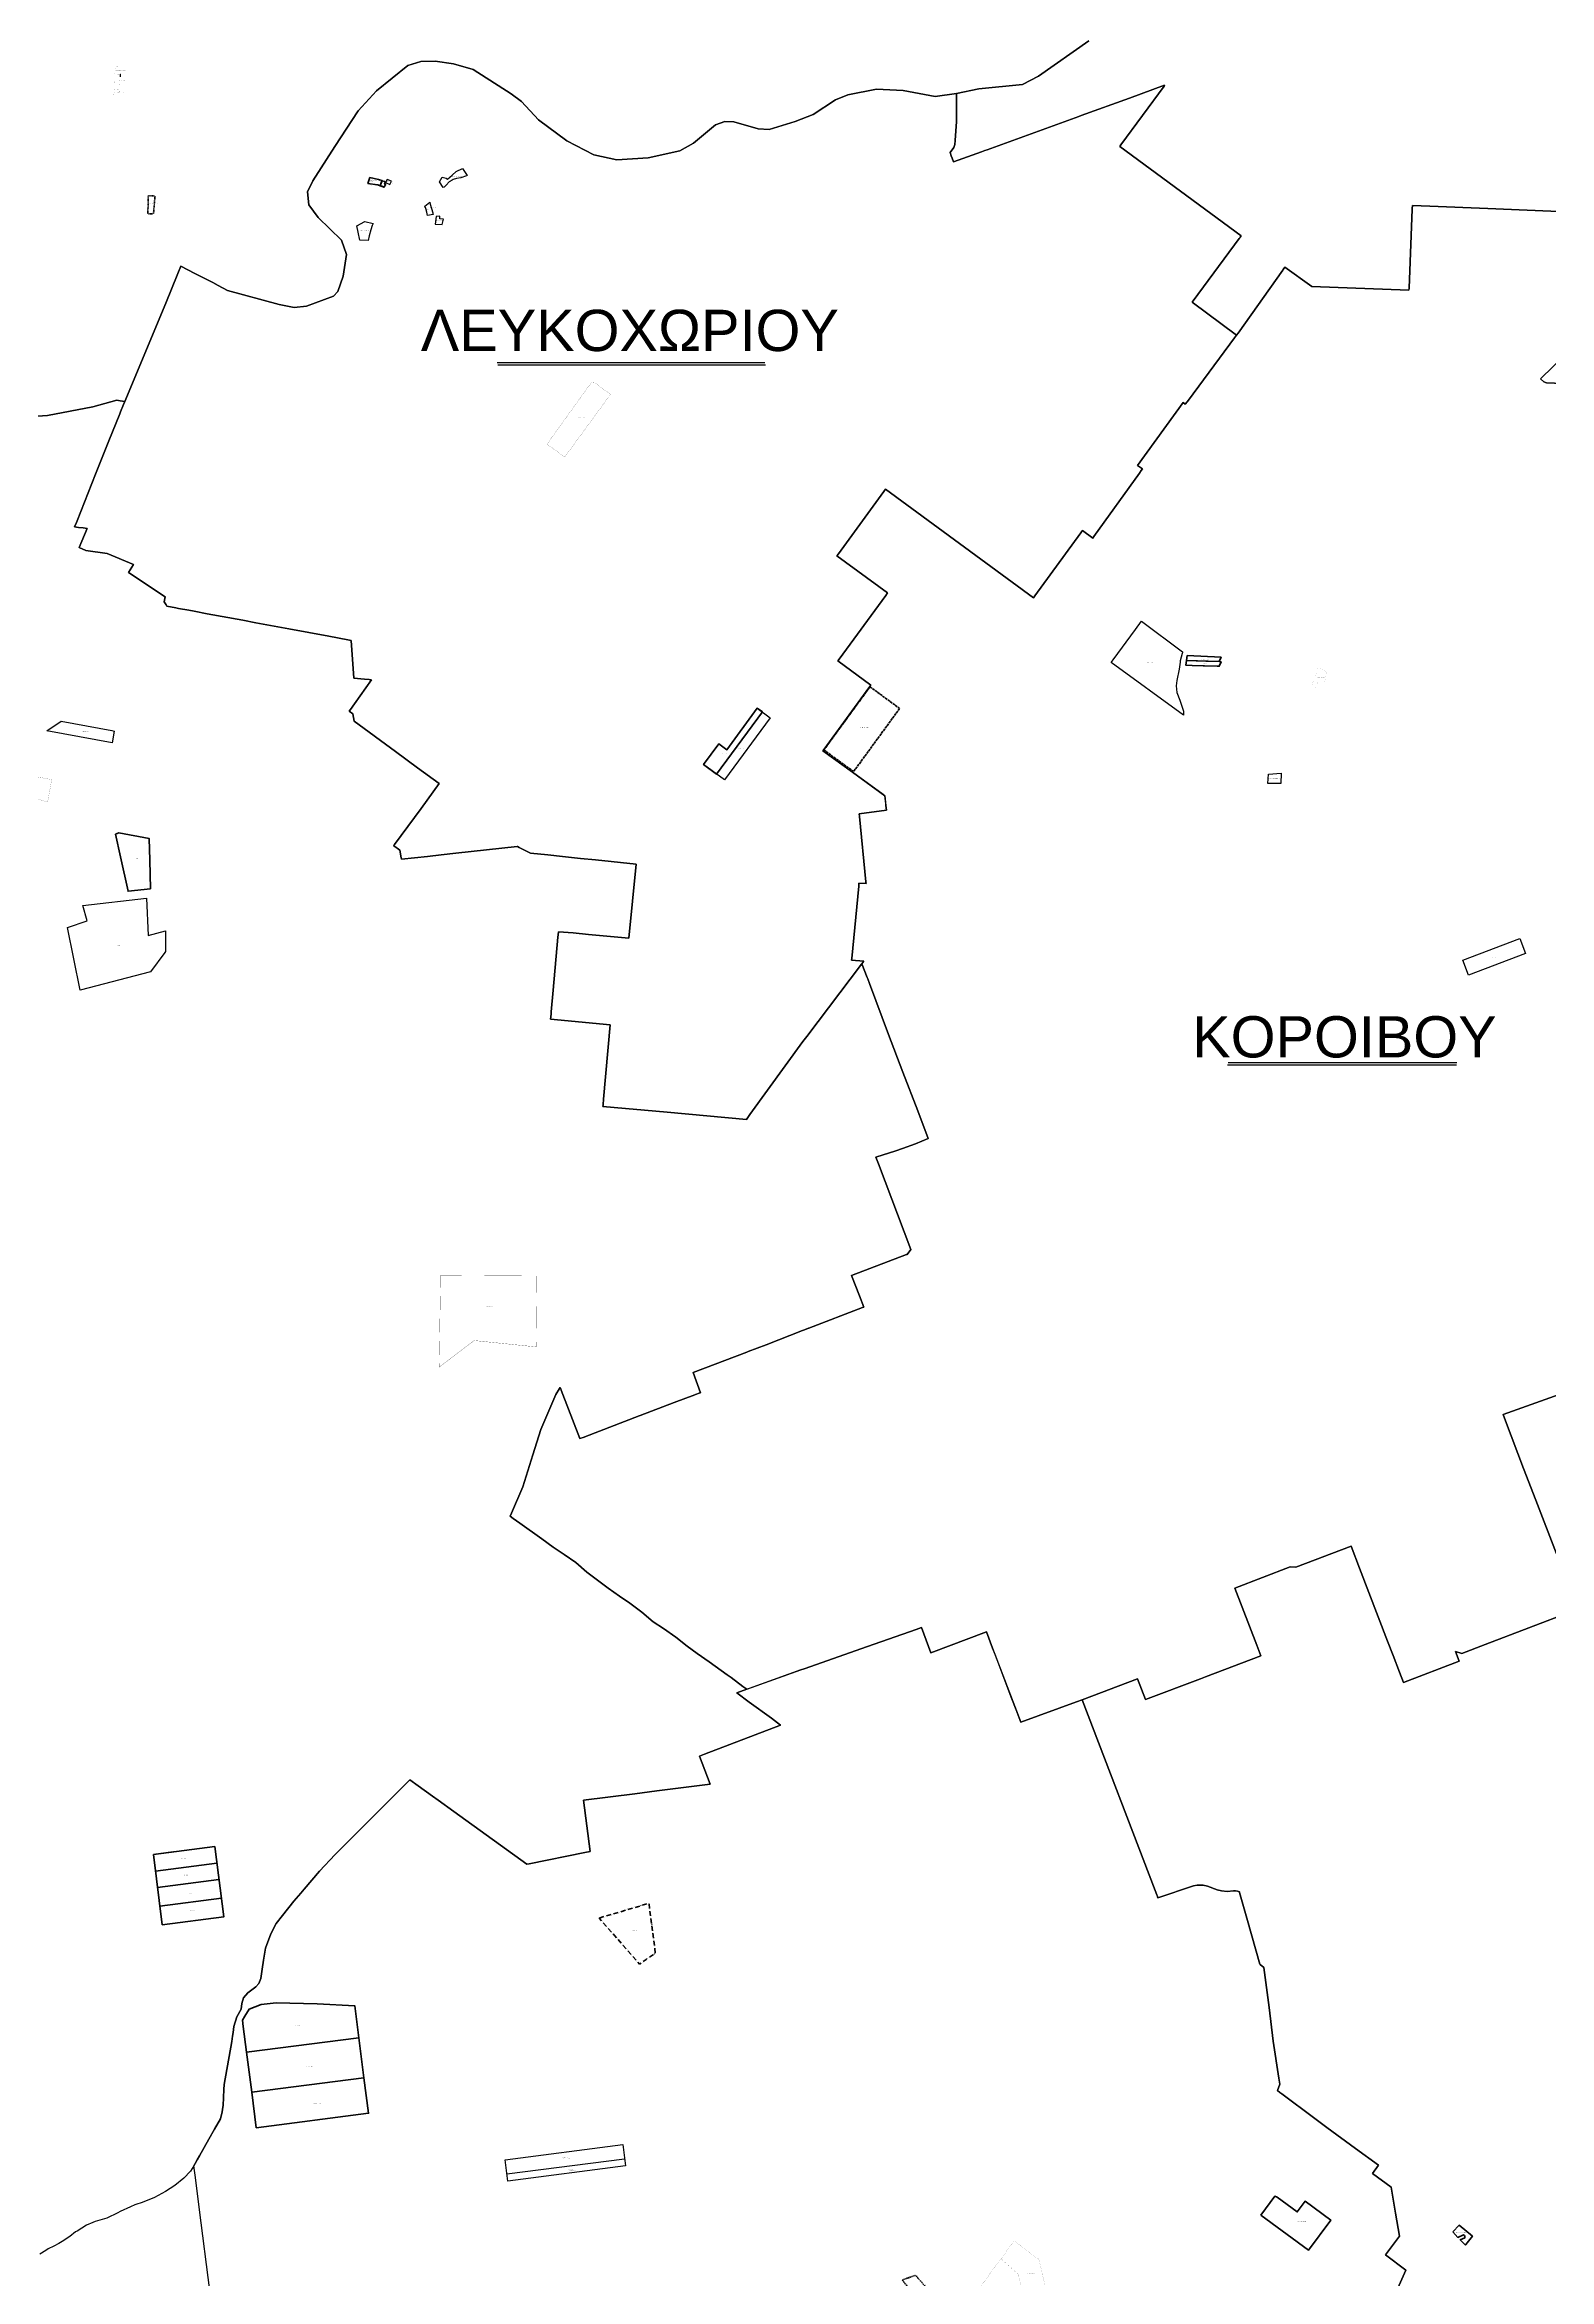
# Model space of a CAD drawing. Header units: metres. Extents: x 245125 to 394351, y 270578 to 4233311.
# Drawn here: x 259008 to 262653, y 4189865 to 4195279 of the extents above; entities that cross this region are included whole.
import ezdxf
from ezdxf.enums import TextEntityAlignment as Align
from ezdxf.lldxf.tags import DXFTag

# ---------------------------------------------------------------- set-up
doc = ezdxf.new("R2010")
doc.units = ezdxf.units.M
for name, pattern in [('AXON', [7.5, 6, -0.75, 0, -0.75]), ('DASHDOT', [25.4, 12.7, -6.35, 0, -6.35]), ('DASHDOT_LINE', [18, 12, -3, 0, -3]), ('t-orio', [0.79, 0.5, -0.12, 0.05, -0.12])]:
    doc.linetypes.add(name, pattern=pattern)
for name, color, linetype in [('4495-(228-329)', 103, 'Continuous'), ('4495-(532-632)', 88, 'Continuous'), ('ASTOTA', 7, 'Continuous'), ('topo2008', 42, 'Continuous'), ('topo2009', 98, 'Continuous'), ('topo2010', 207, 'Continuous'), ('topo2011', 23, 'Continuous'), ('topo2012', 144, 'Continuous'), ('topo2013', 66, 'Continuous'), ('topo2014', 230, 'Continuous'), ('topo2015', 137, 'Continuous'), ('topo2016', 36, 'Continuous'), ('topo2017', 2, 'Continuous'), ('topo2018', 5, 'Continuous'), ('topo2019', 6, 'Continuous'), ('topo2022', 30, 'Continuous'), ('topo2023', 41, 'Continuous'), ('topo2024', 160, 'Continuous'), ('ΗΛΕΙΑ_Ονομασία ΟΤΑ_ΟΚΧΕ', 6, 'Continuous')]:
    doc.layers.add(name, color=color, linetype=linetype)
doc.styles.add('ARIAL', font='arial.ttf')
doc.styles.get("Standard").update_dxf_attribs({"font": 'arial.ttf'})
tags = doc.linetypes.add('DASHDOT2', pattern=[0.5, 0.25, -0.125, 0, -0.125]).pattern_tags.tags
tags[10:11] = [DXFTag(74, 4), DXFTag(75, 0), DXFTag(340, '0'), DXFTag(46, 1.0), DXFTag(50, 0.0), DXFTag(44, 0.0), DXFTag(45, 0.0)]
tags[8:9] = [DXFTag(74, 4), DXFTag(75, 0), DXFTag(340, '0'), DXFTag(46, 1.0), DXFTag(50, 0.0), DXFTag(44, 0.0), DXFTag(45, 0.0)]
tags[6:7] = [DXFTag(74, 4), DXFTag(75, 0), DXFTag(340, '0'), DXFTag(46, 1.0), DXFTag(50, 0.0), DXFTag(44, 0.0), DXFTag(45, 0.0)]
tags[4:5] = [DXFTag(74, 4), DXFTag(75, 0), DXFTag(340, '0'), DXFTag(46, 1.0), DXFTag(50, 0.0), DXFTag(44, 0.0), DXFTag(45, 0.0)]
tags = doc.linetypes.add('DASHDOTX2', pattern=[2, 1, -0.5, 0, -0.5]).pattern_tags.tags
tags[10:11] = [DXFTag(74, 4), DXFTag(75, 0), DXFTag(340, '0'), DXFTag(46, 1.0), DXFTag(50, 0.0), DXFTag(44, 0.0), DXFTag(45, 0.0)]
tags[8:9] = [DXFTag(74, 4), DXFTag(75, 0), DXFTag(340, '0'), DXFTag(46, 1.0), DXFTag(50, 0.0), DXFTag(44, 0.0), DXFTag(45, 0.0)]
tags[6:7] = [DXFTag(74, 4), DXFTag(75, 0), DXFTag(340, '0'), DXFTag(46, 1.0), DXFTag(50, 0.0), DXFTag(44, 0.0), DXFTag(45, 0.0)]
tags[4:5] = [DXFTag(74, 4), DXFTag(75, 0), DXFTag(340, '0'), DXFTag(46, 1.0), DXFTag(50, 0.0), DXFTag(44, 0.0), DXFTag(45, 0.0)]
tags = doc.linetypes.add('HIDDEN', pattern=[0.375, 0.25, -0.125]).pattern_tags.tags
tags[6:7] = [DXFTag(74, 4), DXFTag(75, 0), DXFTag(340, '0'), DXFTag(46, 1.0), DXFTag(50, 0.0), DXFTag(44, 0.0), DXFTag(45, 0.0)]
tags[4:5] = [DXFTag(74, 4), DXFTag(75, 0), DXFTag(340, '0'), DXFTag(46, 1.0), DXFTag(50, 0.0), DXFTag(44, 0.0), DXFTag(45, 0.0)]

msp = doc.modelspace()

# ---------------------------------------------------------------- linework, layer by layer
at = {"color": 2, "linetype": 'AXON', "lineweight": 70}
msp.add_lwpolyline([(261079.3, 4193670.9), (260967.7, 4193517.9), (260895.8, 4193570.5), (261007.5, 4193723.5)], close=True, dxfattribs=at)
at = {"layer": '4495-(228-329)', "color": 103}
for p, q in [((260104.7, 4194509.3), (260753.1, 4194509.3)), ((260106.1, 4194503.3), (260754.6, 4194503.3)), ((261873.5, 4192807.6), (262428.2, 4192807.6)), ((261874.8, 4192813.4), (262429.5, 4192813.4))]:
    msp.add_line(p, q, dxfattribs=at)
at = {"layer": '4495-(228-329)', "color": 103, "lineweight": 30, "ltscale": 2, "const_width": 0.1}
for points in [[(259795, 4194954.7), (259812, 4194950.8), (259815.7, 4194950), (259818.6, 4194949.4), (259824.3, 4194947.8), (259824, 4194946.9), (259820.1, 4194935.1), (259814.2, 4194936.9), (259808.5, 4194937.6), (259807.4, 4194937.8), (259795.8, 4194939.3), (259789.5, 4194940.7)], [(259832.6, 4194942.6), (259837.2, 4194950.2), (259847.5, 4194945.9), (259843, 4194938.3)]]:
    msp.add_lwpolyline(points, close=True, dxfattribs=at)
msp.add_lwpolyline([(259824, 4194946.9), (259830.8, 4194944.9), (259832.2, 4194942.7), (259830.5, 4194939), (259832.4, 4194938.2), (259830.1, 4194933.2), (259830.4, 4194933), (259829.8, 4194931.7), (259820.1, 4194935.1), (259824, 4194946.9)], dxfattribs=at)
at = {"layer": '4495-(532-632)', "linetype": 't-orio', "lineweight": 30, "const_width": 0.1}
msp.add_lwpolyline([(259929.7, 4194888.8), (259931.1, 4194884.8), (259934.1, 4194875.9), (259934.2, 4194874.5), (259934.5, 4194874.6), (259935.6, 4194868), (259943.5, 4194867.9), (259946.6, 4194868.1), (259949.5, 4194868.6), (259949.1, 4194871.2), (259947.7, 4194875.7), (259943.6, 4194890.4), (259941.4, 4194898.3), (259929.7, 4194888.8)], dxfattribs=at)
at = {"layer": 'ASTOTA', "color": 253, "linetype": 'HIDDEN', "ltscale": 300}
for points in [[(261537.7, 4195288.1), (261415.5, 4195203), (261377.2, 4195182.4), (261271.2, 4195172), (261217.3, 4195161.1), (261165.6, 4195153.3), (261088.2, 4195168), (261023, 4195171), (260954.2, 4195157.4), (260924.1, 4195145.7), (260870.1, 4195109.8), (260826.3, 4195093.3), (260763.6, 4195073.3), (260736.6, 4195075.1), (260677.9, 4195091.7), (260655.7, 4195093.1), (260632.9, 4195084.5), (260579.7, 4195040.2), (260546.5, 4195022.2), (260470.3, 4195004.7), (260394.5, 4194999.8), (260338.3, 4195012.5), (260273, 4195046.1), (260204.5, 4195097.3), (260163.3, 4195141.1), (260138.6, 4195160), (260046.2, 4195219), (259998.7, 4195232.6), (259953.8, 4195239.4), (259919.6, 4195238.6), (259888, 4195228.2), (259811.7, 4195167.4), (259767.3, 4195118.4), (259710.9, 4195032.6), (259658, 4194949), (259644.6, 4194922.6), (259647.9, 4194890.8), (259670.6, 4194860.7), (259727.4, 4194805.2), (259739.7, 4194770.8), (259731.6, 4194718), (259718.8, 4194680.9), (259708.2, 4194670), (259642.2, 4194645.6), (259612.7, 4194642.7), (259576.2, 4194649.3), (259451.4, 4194683.7), (259428.4, 4194695.7), (259415.3, 4194702.5), (259398, 4194711.4), (259372.1, 4194724.6), (259338.2, 4194742.1), (259330.9, 4194724.4), (259301.9, 4194653.2), (259202.1, 4194414.4), (259191, 4194416.3), (259182.7, 4194417.8), (259125, 4194401.5), (259014.9, 4194380.6), (258920.1, 4194374)], [(262709.3, 4191484.3), (262498.1, 4191403.4), (262441.5, 4191381.7), (262425.7, 4191386.5), (262434.7, 4191363.1), (262299.6, 4191311.4), (262290.1, 4191336.2), (262274.8, 4191376.3), (262261.2, 4191411.7), (262193.6, 4191588.2), (262173.1, 4191641.8), (262039.5, 4191590.7), (262025.5, 4191591.1), (261891.6, 4191539.8), (261944.5, 4191401.6), (261954.3, 4191375.9), (261820.2, 4191325.1), (261808.1, 4191320.5), (261674.9, 4191270.1), (261655.9, 4191320.4), (261521.2, 4191269.5), (261507.8, 4191264.6), (261372.9, 4191215.5), (261361.8, 4191244.7), (261351.5, 4191271.8), (261310.6, 4191379), (261304.6, 4191394.8), (261289.6, 4191434.4), (261155.2, 4191383.5), (261132, 4191444.4), (261119.7, 4191440), (261001.3, 4191398.4), (260848.4, 4191344.7), (260839.8, 4191341.6), (260714.9, 4191297.1), (260708.8, 4191294.9), (260699.5, 4191301.9), (260671.1, 4191323.2), (260661.9, 4191329.9), (260618.1, 4191361.7), (260589.1, 4191381.4), (260564.4, 4191399.4), (260537.4, 4191421.1), (260507.3, 4191441.8), (260482.2, 4191458.6), (260454.9, 4191481.7), (260425.7, 4191503.7), (260400.7, 4191520.3), (260373.3, 4191539.7), (260321.3, 4191578.7), (260294.6, 4191602.2), (260266.5, 4191621.7), (260240.1, 4191639), (260212.5, 4191659.2), (260159.3, 4191697.3), (260143, 4191708.8), (260135.5, 4191714), (260138.8, 4191721.6), (260166.4, 4191785.7), (260190.7, 4191863.2), (260210.4, 4191923.8), (260246.6, 4192008.7), (260255.7, 4192023.3), (260257.3, 4192025.9), (260258.6, 4192022.4), (260259.7, 4192019.7), (260304.3, 4191902), (260314.8, 4191906), (260316.5, 4191906.7), (260448.1, 4191957.2), (260451.1, 4191958.3), (260533.2, 4191989.8), (260583.1, 4192008.1), (260584.8, 4192008.7), (260593.5, 4192012), (260597.1, 4192013.3), (260579.2, 4192062.3), (260709.1, 4192111.5), (260710.8, 4192112.2), (260712.4, 4192112.8), (260755.7, 4192129.2), (260844.4, 4192163.9), (260846.8, 4192164.8), (260857, 4192168.8), (260858.2, 4192169.3), (260859.1, 4192169.6), (260989.4, 4192219.4), (260992.5, 4192220.6), (260981.9, 4192248.4), (260963, 4192297.5), (261096.3, 4192348), (261097.5, 4192348.5), (261106.4, 4192360.4), (261028.3, 4192567.5), (261022, 4192584.1), (261070.5, 4192599.5), (261086.6, 4192605.2), (261117.7, 4192616.2), (261148.7, 4192629.1), (261123.3, 4192695.9), (261087.4, 4192790), (261052.7, 4192881.4), (261006.4, 4193004.4), (261006.2, 4193005), (261002.2, 4193015.7), (261000.9, 4193019.1), (260987.8, 4193052.2), (260992.7, 4193058.9), (260962.9, 4193061.4), (260963.3, 4193065), (260980.2, 4193240.2), (260980.9, 4193247.9), (260998.3, 4193246.8), (260997.8, 4193251.2), (260982, 4193408.9), (260981.3, 4193415.7), (261047.5, 4193424.3), (261046.2, 4193435.9), (261045.7, 4193440.5), (261043.7, 4193459.4), (261036.4, 4193464.7), (260965, 4193516.3), (260893.2, 4193568.2), (260896.5, 4193572.6), (261004.9, 4193720.8), (261009.7, 4193727.3), (260930, 4193786.3), (260932.7, 4193790), (261045.6, 4193944.9), (261049.9, 4193950.7), (260927.6, 4194040.7), (260931.2, 4194045.7), (261041, 4194196.3), (261045.4, 4194202.3), (261403.5, 4193939.2), (261406.9, 4193943.7), (261518, 4194096.4), (261522.1, 4194102.1), (261547.1, 4194083.7), (261549.6, 4194087.3), (261660, 4194240.9), (261664.4, 4194247.1), (261667.4, 4194251.2), (261655.2, 4194259.8), (261765.8, 4194412), (261771.3, 4194408.1), (261775.7, 4194414), (261778.7, 4194418), (261890.9, 4194569), (261895.6, 4194575.5), (261899.1, 4194580.5), (262007.5, 4194733.1), (262008.5, 4194734.6), (262012.4, 4194740), (262077.8, 4194692.9), (262313.2, 4194684.6), (262313.4, 4194689.3), (262321.1, 4194880.4), (262321.2, 4194882.4), (262321.5, 4194889.4), (262363.6, 4194888.1), (262504.6, 4194882.3), (262828.3, 4194868.5)], [(262787.5, 4194621.2), (262631.7, 4194469.6), (262639.7, 4194462.5), (262646.3, 4194459.7), (262784.7, 4194454.1)], [(258920.1, 4194374), (259014.9, 4194380.6), (259125, 4194401.5), (259182.7, 4194417.8), (259191, 4194416.3), (259202.1, 4194414.4), (259199.3, 4194407.6), (259192.2, 4194389.9), (259190.1, 4194384.7), (259163.5, 4194319), (259131.2, 4194238.9), (259087, 4194125.2), (259085.3, 4194121.3), (259080.6, 4194110.8), (259090.1, 4194109.6), (259101.3, 4194108.2), (259111.5, 4194106.9), (259091.5, 4194060.8), (259108.1, 4194053.6), (259159.7, 4194046.7), (259223.5, 4194020.1), (259211.1, 4194000.6), (259300.1, 4193941.2), (259297.6, 4193929.2), (259302.4, 4193921.8), (259304.5, 4193918.6), (259326.2, 4193914.6), (259332.4, 4193913.4), (259357.5, 4193908.8), (259370.5, 4193906.4), (259402, 4193900.5), (259488.6, 4193884.5), (259519.7, 4193878.7), (259599.5, 4193863.9), (259696.9, 4193845.9), (259742.7, 4193837.4), (259750.7, 4193835.9), (259757.5, 4193744.1), (259782.7, 4193742), (259794.4, 4193741), (259799.8, 4193740.6), (259758.9, 4193682.3), (259748.8, 4193668.5), (259746, 4193664.7), (259754.4, 4193657.9), (259757.9, 4193640.3), (259858.5, 4193566.5), (259911.8, 4193527.3), (259964.2, 4193488.8), (259920.4, 4193428.8), (259855.6, 4193341.2), (259853.6, 4193338.6), (259868.4, 4193327.4), (259871.9, 4193309.3), (259872.6, 4193305.6), (259935.8, 4193312.6), (259968.4, 4193316.4), (260004.6, 4193320.6), (260152.5, 4193336.7), (260153.5, 4193336.8), (260157.9, 4193334.5), (260180.2, 4193323.1), (260185.5, 4193320.3), (260227.1, 4193316), (260262.5, 4193312.3), (260306, 4193307.8), (260342.4, 4193304), (260441, 4193293.8), (260423.6, 4193114.6), (260325.5, 4193123.6), (260288.4, 4193127), (260252.8, 4193130.2), (260252.1, 4193122.7), (260251.6, 4193117.2), (260240, 4192988.5), (260235.2, 4192936), (260234.8, 4192931.4), (260234, 4192923.5), (260233.5, 4192918.1), (260378.3, 4192904.8), (260362.3, 4192724.4), (260361.1, 4192711.2), (260361, 4192710.6), (260360.7, 4192706.9), (260516.5, 4192692.8), (260708.1, 4192675.5), (260716.6, 4192687.3), (260845, 4192863.9), (260854.4, 4192876.3), (260987, 4193051.1), (260987.8, 4193052.2), (261000.9, 4193019.1), (261002.2, 4193015.7), (261006.2, 4193005), (261006.4, 4193004.4), (261052.7, 4192881.4), (261087.4, 4192790), (261123.3, 4192695.9), (261148.7, 4192629.1), (261117.7, 4192616.2), (261086.6, 4192605.2), (261070.5, 4192599.5), (261022, 4192584.1), (261028.3, 4192567.5), (261106.4, 4192360.4), (261097.5, 4192348.5), (261096.3, 4192348), (260963, 4192297.5), (260981.9, 4192248.4), (260992.5, 4192220.6), (260989.4, 4192219.4), (260859.1, 4192169.6), (260858.2, 4192169.3), (260857, 4192168.8), (260846.8, 4192164.8), (260844.4, 4192163.9), (260755.7, 4192129.2), (260712.4, 4192112.8), (260710.8, 4192112.2), (260709.1, 4192111.5), (260579.2, 4192062.3), (260597.1, 4192013.3), (260593.5, 4192012), (260584.8, 4192008.7), (260583.1, 4192008.1), (260533.2, 4191989.8), (260451.1, 4191958.3), (260448.1, 4191957.2), (260316.5, 4191906.7), (260314.8, 4191906), (260304.3, 4191902), (260259.7, 4192019.7), (260258.6, 4192022.4), (260257.3, 4192025.9), (260255.7, 4192023.3), (260246.6, 4192008.7), (260210.4, 4191923.8), (260190.7, 4191863.2), (260166.4, 4191785.7), (260138.8, 4191721.6), (260135.5, 4191714), (260143, 4191708.8), (260159.3, 4191697.3), (260212.5, 4191659.2), (260240.1, 4191639), (260266.5, 4191621.7), (260294.6, 4191602.2), (260321.3, 4191578.7), (260373.3, 4191539.7), (260400.7, 4191520.3), (260425.7, 4191503.7), (260454.9, 4191481.7), (260482.2, 4191458.6), (260507.3, 4191441.8), (260537.4, 4191421.1), (260564.4, 4191399.4), (260589.1, 4191381.4), (260618.1, 4191361.7), (260661.9, 4191329.9), (260671.1, 4191323.2), (260699.5, 4191301.9), (260708.8, 4191294.9), (260685, 4191286.4), (260715.2, 4191263.5), (260768.9, 4191224.5), (260790.9, 4191208.3), (260606.3, 4191137.8), (260594.2, 4191133.2), (260620.6, 4191064.6), (260490.8, 4191048.5), (260437.5, 4191041.9), (260313.4, 4191026.6), (260329.3, 4190901.6), (260316.4, 4190899.8), (260181.7, 4190871.9), (260176.3, 4190870.8), (260014, 4190988.1), (259999.2, 4190998.8), (259961.1, 4191026.4), (259947.7, 4191036), (259912.9, 4191061.2), (259893.1, 4191075.5), (259882.9, 4191065.5), (259811.2, 4190994.2), (259723.8, 4190907.1), (259712.1, 4190894.7), (259673.8, 4190854.2), (259636.6, 4190810.7), (259628.5, 4190801.1), (259612.1, 4190781.5), (259584.4, 4190746.7), (259569.3, 4190727.5), (259556.4, 4190702.3), (259543.5, 4190667.8), (259538, 4190638.3), (259535.3, 4190616.6), (259531.5, 4190594.4), (259527.3, 4190581.9), (259519.8, 4190574.3), (259500.2, 4190559.5), (259490, 4190547.6), (259486.2, 4190533.7), (259484.5, 4190520.1), (259473.7, 4190501.2), (259466.7, 4190477.6), (259464.7, 4190463.7), (259463.4, 4190454.9), (259461.5, 4190441.8), (259442.8, 4190337.1), (259441.9, 4190325.2), (259440.4, 4190286.8), (259439.8, 4190282.1), (259438.3, 4190271.3), (259434.2, 4190254.4), (259419.6, 4190229), (259406, 4190204.8), (259383.2, 4190164.6), (259378, 4190155.2), (259372.9, 4190146), (259369.7, 4190140.3), (259361.3, 4190127.7), (259345.3, 4190110.6), (259323.7, 4190092.5), (259301.2, 4190077.8), (259274.1, 4190063.6), (259244.8, 4190051.9), (259229, 4190046.5), (259226.6, 4190045.6), (259216.5, 4190041), (259191, 4190029.5), (259185.7, 4190026.9), (259158.8, 4190013.7), (259130.4, 4190005.5), (259125.3, 4190003.3), (259109.9, 4189996.6), (259086.6, 4189982.5), (259082.7, 4189980.1), (259069, 4189969.5), (259051, 4189956.8), (259042.5, 4189952.2), (259030.8, 4189946), (259017, 4189939.2), (259010.8, 4189935.3), (258996.6, 4189926.3)], [(262670.2, 4191622.6), (262620.2, 4191753.4), (262590.8, 4191829.9), (262546.9, 4191944.9), (262541, 4191960.3), (262814.9, 4192058.1)], [(262814.9, 4192058.1), (262541, 4191960.3), (262546.9, 4191944.9), (262590.8, 4191829.9), (262620.2, 4191753.4), (262670.2, 4191622.6)], [(262265.7, 4189798.6), (262305.4, 4189888), (262256, 4189925), (262289.9, 4189969.6), (262280.7, 4190025.6), (262270.4, 4190088.5), (262224.6, 4190121.8), (262239.2, 4190141.6), (262183.4, 4190182.6), (262113.9, 4190233.5), (262085.2, 4190254.9), (262005.1, 4190314.5), (262000.5, 4190318.1), (261994.4, 4190322.9), (262000, 4190338.6), (261997.8, 4190353.1), (261984.5, 4190442.2), (261974.8, 4190523.6), (261961.4, 4190620.7), (261952.9, 4190627.9), (261951.6, 4190629), (261921.9, 4190734.8), (261903, 4190802.2), (261902.4, 4190804.3), (261897.4, 4190806), (261892.6, 4190806.6), (261888.2, 4190806.2), (261872.8, 4190804.7), (261859.3, 4190806.4), (261848.5, 4190808.8), (261825.4, 4190817.8), (261814.8, 4190820.1), (261800.1, 4190820.4), (261790.9, 4190818.7), (261704.9, 4190789.9), (261702.8, 4190795.4), (261702.3, 4190796.8), (261698.1, 4190807.7), (261521.2, 4191269.5), (261655.9, 4191320.4), (261674.9, 4191270.1), (261808.1, 4191320.5), (261820.2, 4191325.1), (261954.3, 4191375.9), (261944.5, 4191401.6), (261891.6, 4191539.8), (262025.5, 4191591.1), (262039.5, 4191590.7), (262173.1, 4191641.8), (262193.6, 4191588.2), (262261.2, 4191411.7), (262274.8, 4191376.3), (262290.1, 4191336.2), (262299.6, 4191311.4), (262434.7, 4191363.1), (262425.7, 4191386.5), (262441.5, 4191381.7), (262498.1, 4191403.4), (262709.3, 4191484.3)], [(259408.2, 4189838.2), (259383.3, 4190033.6), (259373.3, 4190112.4), (259369.7, 4190140.3), (259372.9, 4190146), (259378, 4190155.2), (259383.2, 4190164.6), (259406, 4190204.8), (259419.6, 4190229), (259434.2, 4190254.4), (259438.3, 4190271.3), (259439.8, 4190282.1), (259440.4, 4190286.8), (259441.9, 4190325.2), (259442.8, 4190337.1), (259461.5, 4190441.8), (259463.4, 4190454.9), (259464.7, 4190463.7), (259466.7, 4190477.6), (259473.7, 4190501.2), (259484.5, 4190520.1), (259486.2, 4190533.7), (259490, 4190547.6), (259500.2, 4190559.5), (259519.8, 4190574.3), (259527.3, 4190581.9), (259531.5, 4190594.4), (259535.3, 4190616.6), (259538, 4190638.3), (259543.5, 4190667.8), (259556.4, 4190702.3), (259569.3, 4190727.5), (259584.4, 4190746.7), (259612.1, 4190781.5), (259628.5, 4190801.1), (259636.6, 4190810.7), (259673.8, 4190854.2), (259712.1, 4190894.7), (259723.8, 4190907.1), (259811.2, 4190994.2), (259882.9, 4191065.5), (259893.1, 4191075.5), (259912.9, 4191061.2), (259947.7, 4191036), (259961.1, 4191026.4), (259999.2, 4190998.8), (260014, 4190988.1), (260176.3, 4190870.8), (260181.7, 4190871.9), (260316.4, 4190899.8), (260329.3, 4190901.6), (260313.4, 4191026.6), (260437.5, 4191041.9), (260490.8, 4191048.5), (260620.6, 4191064.6), (260594.2, 4191133.2), (260606.3, 4191137.8), (260790.9, 4191208.3), (260768.9, 4191224.5), (260715.2, 4191263.5), (260685, 4191286.4), (260708.8, 4191294.9), (260839.8, 4191341.6), (260848.4, 4191344.7), (261001.3, 4191398.4), (261119.7, 4191440), (261132, 4191444.4), (261155.2, 4191383.5), (261289.6, 4191434.4), (261304.6, 4191394.8), (261372.9, 4191215.5), (261507.8, 4191264.6), (261521.2, 4191269.5), (261698.1, 4190807.7), (261702.3, 4190796.8), (261702.8, 4190795.4), (261704.9, 4190789.9), (261790.9, 4190818.7), (261800.1, 4190820.4), (261814.8, 4190820.1), (261825.4, 4190817.8), (261848.5, 4190808.8), (261859.3, 4190806.4), (261872.8, 4190804.7), (261888.2, 4190806.2), (261892.6, 4190806.6), (261897.4, 4190806), (261902.4, 4190804.3), (261903, 4190802.2), (261921.9, 4190734.8), (261951.6, 4190629), (261952.9, 4190627.9), (261961.4, 4190620.7), (261974.8, 4190523.6), (261984.5, 4190442.2), (261997.8, 4190353.1), (262000, 4190338.6), (261994.4, 4190322.9), (262000.5, 4190318.1), (262005.1, 4190314.5), (262085.2, 4190254.9), (262113.9, 4190233.5), (262183.4, 4190182.6), (262239.2, 4190141.6), (262224.6, 4190121.8), (262270.4, 4190088.5), (262280.7, 4190025.6), (262289.9, 4189969.6), (262256, 4189925), (262305.4, 4189888), (262265.7, 4189798.6)]]:
    msp.add_lwpolyline(points, dxfattribs=at)
at = {"layer": 'ASTOTA', "color": 253, "linetype": 'HIDDEN', "ltscale": 0.01}
msp.add_lwpolyline([(259754.4, 4193657.9), (259746, 4193664.7), (259748.8, 4193668.5), (259758.9, 4193682.3), (259799.8, 4193740.6), (259794.4, 4193741), (259782.7, 4193742), (259757.5, 4193744.1), (259750.7, 4193835.9), (259742.7, 4193837.4), (259696.9, 4193845.9), (259599.5, 4193863.9), (259519.7, 4193878.7), (259488.6, 4193884.5), (259402, 4193900.5), (259370.5, 4193906.4), (259357.5, 4193908.8), (259332.4, 4193913.4), (259326.2, 4193914.6), (259304.5, 4193918.6), (259302.4, 4193921.8), (259297.6, 4193929.2), (259300.1, 4193941.2), (259211.1, 4194000.6), (259223.5, 4194020.1), (259159.7, 4194046.7), (259108.1, 4194053.6), (259091.5, 4194060.8), (259111.5, 4194106.9), (259101.3, 4194108.2), (259090.1, 4194109.6), (259080.6, 4194110.8), (259085.3, 4194121.3), (259087, 4194125.2), (259131.2, 4194238.9), (259163.5, 4194319), (259190.1, 4194384.7), (259192.2, 4194389.9), (259199.3, 4194407.6), (259202.1, 4194414.4), (259301.9, 4194653.2), (259330.9, 4194724.4), (259338.2, 4194742.1), (259372.1, 4194724.6), (259398, 4194711.4), (259415.3, 4194702.5), (259428.4, 4194695.7), (259451.4, 4194683.7), (259576.2, 4194649.3), (259612.7, 4194642.7), (259642.2, 4194645.6), (259708.2, 4194670), (259718.8, 4194680.9), (259731.6, 4194718), (259739.7, 4194770.8), (259727.4, 4194805.2), (259670.6, 4194860.7), (259647.9, 4194890.8), (259644.6, 4194922.6), (259658, 4194949), (259710.9, 4195032.6), (259767.3, 4195118.4), (259811.7, 4195167.4), (259888, 4195228.2), (259919.6, 4195238.6), (259953.8, 4195239.4), (259998.7, 4195232.6), (260046.2, 4195219), (260138.6, 4195160), (260163.3, 4195141.1), (260204.5, 4195097.3), (260273, 4195046.1), (260338.3, 4195012.5), (260394.5, 4194999.8), (260470.3, 4195004.7), (260546.5, 4195022.2), (260579.7, 4195040.2), (260632.9, 4195084.5), (260655.7, 4195093.1), (260677.9, 4195091.7), (260736.6, 4195075.1), (260763.6, 4195073.3), (260826.3, 4195093.3), (260870.1, 4195109.8), (260924.1, 4195145.7), (260954.2, 4195157.4), (261023, 4195171), (261088.2, 4195168), (261165.6, 4195153.3), (261217.3, 4195161.1), (261217.1, 4195143.9), (261217.1, 4195133.6), (261216.7, 4195093.1), (261214.2, 4195046.9), (261212.8, 4195036.9), (261210.4, 4195030.1), (261201.6, 4195017.6), (261204.5, 4195009.6), (261206.3, 4195004.3), (261209.7, 4194994.9), (261277.4, 4195019.4), (261285.9, 4195022.4), (261291.5, 4195024.5), (261504.2, 4195102.1), (261513.1, 4195105.4), (261518.7, 4195107.4), (261636.1, 4195149.8), (261721.3, 4195180.6), (261719.9, 4195178.7), (261615.4, 4195036.4), (261612.5, 4195032.4), (261906.8, 4194815.8), (261902.2, 4194809.6), (261790.5, 4194658.8), (261788, 4194655.3), (261895.6, 4194575.5), (261890.9, 4194569), (261778.7, 4194418), (261775.7, 4194414), (261771.3, 4194408.1), (261765.8, 4194412), (261655.2, 4194259.8), (261667.4, 4194251.2), (261664.4, 4194247.1), (261660, 4194240.9), (261549.6, 4194087.3), (261547.1, 4194083.7), (261522.1, 4194102.1), (261518, 4194096.4), (261406.9, 4193943.7), (261403.5, 4193939.2), (261045.4, 4194202.3), (261041, 4194196.3), (260931.2, 4194045.7), (260927.6, 4194040.7), (261049.9, 4193950.7), (261045.6, 4193944.9), (260932.7, 4193790), (260930, 4193786.3), (261009.7, 4193727.3), (261004.9, 4193720.8), (260896.5, 4193572.6), (260893.2, 4193568.2), (260965, 4193516.3), (261043.7, 4193459.4), (261046.2, 4193435.9), (261047.5, 4193424.3), (260981.3, 4193415.7), (260982, 4193408.9), (260997.8, 4193251.2), (260998.3, 4193246.8), (260980.9, 4193247.9), (260980.2, 4193240.2), (260963.3, 4193065), (260962.9, 4193061.4), (260992.7, 4193058.9), (260987.8, 4193052.2), (260987, 4193051.1), (260854.4, 4192876.3), (260845, 4192863.9), (260716.6, 4192687.3), (260708.1, 4192675.5), (260516.5, 4192692.8), (260360.7, 4192706.9), (260361, 4192710.6), (260361.1, 4192711.2), (260362.3, 4192724.4), (260378.3, 4192904.8), (260233.5, 4192918.1), (260234, 4192923.5), (260234.8, 4192931.4), (260235.2, 4192936), (260240, 4192988.5), (260251.6, 4193117.2), (260252.1, 4193122.7), (260252.8, 4193130.2), (260288.4, 4193127), (260325.5, 4193123.6), (260423.6, 4193114.6), (260441, 4193293.8), (260342.4, 4193304), (260306, 4193307.8), (260262.5, 4193312.3), (260227.1, 4193316), (260185.5, 4193320.3), (260180.2, 4193323.1), (260157.9, 4193334.5), (260153.5, 4193336.8), (260152.5, 4193336.7), (260004.6, 4193320.6), (259968.4, 4193316.4), (259935.8, 4193312.6), (259872.6, 4193305.6), (259871.9, 4193309.3), (259868.4, 4193327.4), (259853.6, 4193338.6), (259855.6, 4193341.2), (259920.4, 4193428.8), (259964.2, 4193488.8), (259911.8, 4193527.3), (259858.5, 4193566.5), (259757.9, 4193640.3)], close=True, dxfattribs=at)
for points in [[(262828.3, 4194868.5), (262504.6, 4194882.3), (262363.6, 4194888.1), (262321.5, 4194889.4), (262321.2, 4194882.4), (262321.1, 4194880.4), (262313.4, 4194689.3), (262313.2, 4194684.6), (262077.8, 4194692.9), (262012.4, 4194740), (262008.5, 4194734.6), (262007.5, 4194733.1), (261899.1, 4194580.5), (261895.6, 4194575.5), (261788, 4194655.3), (261790.5, 4194658.8), (261902.2, 4194809.6), (261903.6, 4194811.4), (261904.4, 4194812.5), (261906.8, 4194815.8), (261612.5, 4195032.4), (261615.4, 4195036.4), (261719.9, 4195178.7), (261721.3, 4195180.6), (261636.1, 4195149.8), (261518.7, 4195107.4), (261513.1, 4195105.4), (261504.2, 4195102.1), (261291.5, 4195024.5), (261285.9, 4195022.4), (261277.4, 4195019.4), (261209.7, 4194994.9), (261206.3, 4195004.3), (261204.5, 4195009.6), (261201.6, 4195017.6), (261210.4, 4195030.1), (261212.8, 4195036.9), (261214.2, 4195046.9), (261216.7, 4195093.1), (261216.8, 4195108.2), (261217.1, 4195133.6), (261217.1, 4195143.9), (261217.3, 4195161.1), (261271.2, 4195172), (261377.2, 4195182.4), (261415.5, 4195203), (261537.7, 4195288.1)], [(262784.7, 4194454.1), (262646.3, 4194459.7), (262639.7, 4194462.5), (262631.7, 4194469.6), (262787.5, 4194621.2)]]:
    msp.add_lwpolyline(points, dxfattribs=at)
at = {"layer": 'topo2008', "color": 42}
for p, q in [((259995, 4194962.9), (260005, 4194971.8)), ((260005, 4194971.8), (260020.8, 4194978.9)), ((260020.8, 4194978.9), (260031.4, 4194962.2)), ((259964.6, 4194946.8), (259971.3, 4194958.3)), ((259973.4, 4194933.2), (259964.6, 4194946.8)), ((259971.3, 4194958.3), (259981.1, 4194955.3)), ((259976.2, 4194934.2), (259973.4, 4194933.2)), ((259980.7, 4194939), (259976.2, 4194934.2)), ((259988.4, 4194947), (259980.7, 4194939)), ((259981.1, 4194955.3), (259984.1, 4194953.1)), ((259984.1, 4194953.1), (259995, 4194962.9)), ((259995.5, 4194951.1), (259988.4, 4194947)), ((259998, 4194952), (259995.5, 4194951.1)), ((260005.7, 4194954.7), (259998, 4194952)), ((260016.3, 4194956.5), (260005.7, 4194954.7)), ((260030.1, 4194961.5), (260016.3, 4194956.5)), ((260031.4, 4194962.2), (260030.1, 4194961.5))]:
    msp.add_line(p, q, dxfattribs=at)
at = {"layer": 'topo2009', "color": 98}
for p, q in [((259764.7, 4194839.8), (259784, 4194850.8)), ((259767.6, 4194824.8), (259764.7, 4194839.8)), ((259771.8, 4194805.4), (259767.6, 4194824.8)), ((259792.1, 4194804.9), (259771.8, 4194805.4)), ((259784, 4194850.8), (259804, 4194846.2)), ((259794.7, 4194815.6), (259792.1, 4194804.9)), ((259798.5, 4194830.7), (259794.7, 4194815.6)), ((259801.7, 4194840.6), (259798.5, 4194830.7)), ((259804, 4194846.2), (259801.7, 4194840.6))]:
    msp.add_line(p, q, dxfattribs=at)
at = {"layer": 'topo2010', "color": 207}
for p, q in [((261971.2, 4193489.1), (261972.5, 4193512.1)), ((261972.5, 4193512.1), (262003.4, 4193514.6)), ((262003.4, 4193514.6), (262003.1, 4193489.3)), ((262003.1, 4193489.3), (261971.2, 4193489.1))]:
    msp.add_line(p, q, dxfattribs=at)
at = {"layer": 'topo2011', "color": 23}
for p, q in [((260123.4, 4190155.3), (260408.4, 4190192)), ((260130.4, 4190103.6), (260123.4, 4190155.3)), ((260408.4, 4190192), (260415.1, 4190140.5)), ((260415.1, 4190140.5), (260130.4, 4190103.6))]:
    msp.add_line(p, q, dxfattribs=at)
at = {"layer": 'topo2011', "color": 23, "ltscale": 10}
msp.add_line((260128.1, 4190120.7), (260412.9, 4190157.5), dxfattribs=at)
at = {"layer": 'topo2012', "color": 144, "lineweight": 50}
for points in [[(259790.7, 4194943), (259796.2, 4194957), (259816.9, 4194952.3), (259819.7, 4194951.7), (259825.5, 4194950.2), (259821.3, 4194937.4), (259815.4, 4194939.2), (259808.6, 4194940.1), (259796.9, 4194941.6)], [(259821.3, 4194937.4), (259825.2, 4194949.2), (259831.9, 4194947.2), (259833.4, 4194945.1), (259831.7, 4194941.3), (259833.5, 4194940.5), (259831.2, 4194935.5), (259831.6, 4194935.3), (259831, 4194934)]]:
    msp.add_lwpolyline(points, close=True, dxfattribs=at)
at = {"layer": 'topo2012', "color": 144}
msp.add_lwpolyline([(259838.3, 4194952.5), (259833.8, 4194944.9), (259844.1, 4194940.6), (259848.7, 4194948.2)], close=True, dxfattribs=at)
msp.add_lwpolyline([(262443.6, 4193061.5), (262581.5, 4193114), (262595.4, 4193077.5), (262457.5, 4193025), (262443.6, 4193061.5)], dxfattribs=at)
at = {"layer": 'topo2013', "color": 66}
for p, q in [((259929.4, 4194887.9), (259941.1, 4194897.2)), ((259931.3, 4194881.9), (259929.4, 4194887.9)), ((259934.1, 4194873.5), (259931.3, 4194881.9)), ((259935.6, 4194864.9), (259934.1, 4194873.5)), ((259949.2, 4194867.7), (259935.6, 4194864.9)), ((259941.1, 4194897.2), (259942.2, 4194892.5)), ((259942.2, 4194892.5), (259948.2, 4194871.5)), ((259948.2, 4194871.5), (259948.7, 4194870.2)), ((259948.7, 4194870.2), (259949.2, 4194867.7)), ((260734.4, 4193671.5), (260660.5, 4193571)), ((259271.5, 4190894.7), (259420.3, 4190913.6)), ((259319.6, 4190900.8), (259271.8, 4190894.7))]:
    msp.add_line(p, q, dxfattribs=at)
at = {"layer": 'topo2013', "color": 66, "linetype": 'HIDDEN', "lineweight": 40, "ltscale": 12}
for p, q in [((259425.4, 4190873.5), (259276.6, 4190854.6)), ((259430.4, 4190833.7), (259281.6, 4190814.8)), ((259436.2, 4190788.6), (259287.4, 4190769.7))]:
    msp.add_line(p, q, dxfattribs=at)
at = {"layer": 'topo2013', "color": 66, "linetype": 'HIDDEN', "lineweight": 40, "ltscale": 6}
msp.add_lwpolyline([(260636.1, 4193512), (260604.5, 4193535.2), (260641.2, 4193585.1), (260660.5, 4193571), (260734.4, 4193671.5), (260746.8, 4193662.4), (260636.1, 4193512)], dxfattribs=at)
at = {"layer": 'topo2013', "color": 66}
msp.add_lwpolyline([(260655.2, 4193498), (260604.5, 4193535.2), (260641.2, 4193585.1), (260660.5, 4193571), (260734.4, 4193671.5), (260765.9, 4193648.4), (260655.2, 4193498)], dxfattribs=at)
at = {"layer": 'topo2013', "color": 66, "linetype": 'HIDDEN', "lineweight": 40, "ltscale": 12}
msp.add_lwpolyline([(259271.5, 4190894.7), (259420.3, 4190913.6), (259441.9, 4190743.5), (259293.1, 4190724.5), (259271.5, 4190894.7)], dxfattribs=at)
at = {"layer": 'topo2014', "color": 230, "linetype": 'DASHDOT', "lineweight": 70, "ltscale": 0.1, "flags": 128}
msp.add_lwpolyline([(259258.4, 4194869.1), (259258.9, 4194912.9), (259268.4, 4194912.8), (259275.7, 4194912.3), (259275.4, 4194909.3), (259274.6, 4194900.6), (259273, 4194884.4), (259272.7, 4194880.4), (259271.9, 4194868.9), (259258.4, 4194869.1)], close=True, dxfattribs=at)
at = {"layer": 'topo2014', "color": 230}
for points in [[(261665.3, 4193882.2), (261764.9, 4193808.2), (261764.2, 4193806.1), (261763.4, 4193804.1), (261759.2, 4193786.6), (261758.7, 4193783.4), (261756.1, 4193766.3), (261750.6, 4193739), (261748.9, 4193725.4), (261751, 4193709.7), (261757.8, 4193691.3), (261764.1, 4193674.1), (261766.6, 4193664.6), (261767, 4193656.6), (261766.9, 4193654.7), (261591.7, 4193782.4), (261596.5, 4193788.8), (261650.5, 4193862), (261665.3, 4193882.2)], [(259100.3, 4193193.6), (259254.9, 4193211.6), (259259.3, 4193120.6), (259301.1, 4193131.9), (259300.9, 4193082.1), (259299, 4193079.5), (259264.8, 4193033.3), (259094.2, 4192988.8), (259063.9, 4193140.7), (259110.8, 4193156.4)]]:
    msp.add_lwpolyline(points, close=True, dxfattribs=at)
at = {"layer": 'topo2014', "color": 230, "linetype": 'HIDDEN', "ltscale": 6}
msp.add_lwpolyline([(261775.8, 4193799.2), (261774.1, 4193787), (261853.6, 4193784.4), (261857.9, 4193795.1), (261775.8, 4193799.2)], dxfattribs=at)
at = {"layer": 'topo2014', "color": 230, "linetype": 'HIDDEN', "lineweight": 40}
msp.add_lwpolyline([(261775.8, 4193799.2), (261774.1, 4193787), (261853.6, 4193784.4), (261857.9, 4193795.1), (261775.8, 4193799.2)], dxfattribs=at)
at = {"layer": 'topo2014', "color": 230, "linetype": 'DASHDOTX2', "lineweight": 40, "ltscale": 2}
msp.add_lwpolyline([(259179.7, 4193366.2), (259187.5, 4193369.6), (259261.3, 4193356.2), (259262.7, 4193303.6), (259264.5, 4193234.3), (259210.4, 4193228.1), (259191.6, 4193311.5), (259179.7, 4193366.2)], dxfattribs=at)
at = {"layer": 'topo2015', "color": 137}
for p, q in [((259013.4, 4193617), (259048.3, 4193639.8)), ((259171.7, 4193587.9), (259013.4, 4193617)), ((259048.3, 4193639.8), (259171, 4193617.2)), ((259171, 4193617.2), (259176.9, 4193616.1)), ((259176.9, 4193616.1), (259171.7, 4193587.9))]:
    msp.add_line(p, q, dxfattribs=at)
at = {"layer": 'topo2015', "color": 137, "linetype": 'HIDDEN', "lineweight": 40, "ltscale": 3}
msp.add_lwpolyline([(261954.1, 4190020.9), (261987.9, 4190066.7), (261994, 4190064.8), (262042.6, 4190028.9), (262061.7, 4190054.6), (262123.6, 4190008.9), (262069.5, 4189935.7), (261954.1, 4190020.9)], dxfattribs=at)
at = {"layer": 'topo2016', "color": 36}
msp.add_lwpolyline([(259956.6, 4194863), (259954.4, 4194844.3), (259971.1, 4194843.6), (259974.5, 4194856.6), (259965.5, 4194857), (259965.2, 4194863.8), (259956.6, 4194863)], dxfattribs=at)
at = {"layer": 'topo2017', "color": 2, "linetype": 'DASHDOT', "lineweight": 53, "ltscale": 0.1, "flags": 128}
msp.add_lwpolyline([(261184.5, 4189744.3), (261085.5, 4189863.6), (261094.4, 4189866.9), (261117.7, 4189875.3), (261149.5, 4189839.3), (261200.6, 4189766.2)], close=True, dxfattribs=at)
at = {"layer": 'topo2018', "color": 5, "linetype": 'DASHDOT_LINE', "lineweight": 53, "flags": 128}
msp.add_lwpolyline([(260351.5, 4190740.7), (260472.1, 4190776.4), (260487.6, 4190654.8), (260465.1, 4190640.3), (260449.4, 4190628.7), (260351.5, 4190740.7)], close=True, dxfattribs=at)
at = {"layer": 'topo2018', "color": 5, "linetype": 'DASHDOT2', "lineweight": 60, "ltscale": 0.3}
msp.add_lwpolyline([(259769.2, 4190450.6), (259497.4, 4190415.7), (259489.4, 4190478.2), (259487.5, 4190493.4), (259493.4, 4190503.1), (259503.9, 4190520.1), (259532.8, 4190531.5), (259568.8, 4190535.5), (259668.7, 4190533.2), (259759.3, 4190528), (259769.2, 4190450.6), (259769.2, 4190450.6)], close=True, dxfattribs=at)
at = {"layer": 'topo2018', "color": 5, "linetype": 'DASHDOT2', "lineweight": 60, "ltscale": 0.3, "flags": 128}
msp.add_lwpolyline([(259520.9, 4190232.7), (259792.7, 4190267.6), (259781.6, 4190353.9), (259509.8, 4190319), (259520.9, 4190232.7), (259509.8, 4190319), (259497.4, 4190415.7), (259769.2, 4190450.6), (259781.6, 4190353.9)], dxfattribs=at)
at = {"layer": 'topo2019', "color": 6, "lineweight": 60}
msp.add_lwpolyline([(261774.1, 4193787), (261821.3, 4193785.4), (261853.6, 4193784.4), (261858, 4193784.2), (261853.6, 4193773.4), (261848.2, 4193773.6), (261817.7, 4193774.1), (261814.8, 4193774.1), (261787.9, 4193775.3), (261772.6, 4193776)], close=True, dxfattribs=at)
at = {"layer": 'topo2019', "color": 6, "ltscale": 20, "const_width": 0.1}
msp.add_lwpolyline([(262092.5, 4193771.8), (262103.6, 4193765.4), (262114.2, 4193759.1), (262110.8, 4193744.1), (262108.8, 4193735.2), (262094.7, 4193738), (262087, 4193721.5), (262086.8, 4193721.2), (262077.8, 4193726.9), (262082.5, 4193738.7), (262088.9, 4193754.9), (262092.1, 4193762.7), (262092.6, 4193769.9)], close=True, dxfattribs=at)
at = {"layer": 'topo2019', "color": 6, "lineweight": 40, "ltscale": 55, "const_width": 0.3}
msp.add_lwpolyline([(258906, 4193520.6), (259025.4, 4193498.7), (259015.4, 4193444.3), (258876.9, 4193487.2), (258894, 4193508.3)], close=True, dxfattribs=at)
at = {"layer": 'topo2022', "color": 30, "linetype": 't-orio', "ltscale": 3, "const_width": 0.3}
msp.add_lwpolyline([(260332.4, 4194460.4), (260341.6, 4194459.3), (260379.1, 4194431.9), (260268, 4194280), (260225.2, 4194311.3)], close=True, dxfattribs=at)
at = {"layer": 'topo2023'}
msp.add_line((259191.2, 4195207.4), (259191, 4195201.1), dxfattribs=at)
at = {"layer": 'topo2023', "linetype": 't-orio', "ltscale": 15, "const_width": 0.1}
msp.add_lwpolyline([(259191.1, 4195206.5), (259191, 4195201.1), (259190.7, 4195190.6), (259190.2, 4195180.4), (259189.7, 4195170.2), (259176.6, 4195170.9), (259176.7, 4195172.2), (259177.6, 4195192.6), (259178, 4195207.2), (259191.1, 4195206.5)], dxfattribs=at)
for points in [[(259180.4, 4195226.3), (259191.6, 4195225.8), (259191.3, 4195215.5), (259191.1, 4195206.5), (259178, 4195207.2), (259178, 4195207.5)], [(259189.7, 4195170.2), (259189.3, 4195160.7), (259189, 4195152.7), (259175.5, 4195153.4), (259176.6, 4195170.9)]]:
    msp.add_lwpolyline(points, close=True, dxfattribs=at)
at = {"layer": 'topo2023', "linetype": 't-orio', "ltscale": 10, "const_width": 0.5}
msp.add_lwpolyline([(259967.3, 4192297.3), (260200.6, 4192296), (260199, 4192124.3), (260048.6, 4192139.7), (259964, 4192075.3)], close=True, dxfattribs=at)
at = {"layer": 'topo2024', "lineweight": 40}
msp.add_lwpolyline([(262419.1, 4189980.6), (262434.7, 4189996.5), (262467, 4189969.8), (262451.3, 4189949.7), (262449.4, 4189948.6), (262437.4, 4189961.2), (262448.6, 4189966.3), (262448.7, 4189968.8), (262447.3, 4189971.9), (262445.5, 4189973.3), (262431.7, 4189967.1), (262419.1, 4189980.6)], dxfattribs=at)
at = {"layer": 'topo2024', "linetype": 't-orio', "ltscale": 30, "const_width": 0.2}
for points in [[(261324.9, 4189915.2), (261356.6, 4189958.2), (261416.9, 4189913.5), (261436.9, 4189827.1), (261382.1, 4189814.4), (261366.6, 4189877.9)], [(261275.2, 4189848), (261319.4, 4189907.8), (261324.9, 4189915.2), (261366.6, 4189877.9), (261382.1, 4189814.4), (261353, 4189807.7), (261294.7, 4189794.3)]]:
    msp.add_lwpolyline(points, close=True, dxfattribs=at)

# ---------------------------------------------------------------- texts
at = {"color": 2, "insert": (260984, 4193625.7), "char_height": 1, "width": 28.415, "attachment_point": 1}
msp.add_mtext('ΞΕΝΟΣ ΓΙΑΝΝΗΣ ΚΟΡΟΙΒΟΣ-17', dxfattribs=at)
at = {"layer": '4495-(228-329)', "color": 103, "lineweight": 80, "ltscale": 20, "char_height": 1, "attachment_point": 1}
for insert, width in [((259794.2, 4194941.4), 20.215), ((259820.9, 4194936), 25.875), ((259834.7, 4194943.2), 24.234)]:
    msp.add_mtext('318 ΚΟΜΠΟΡΟΖΟΥ -AYΘ.4495', dxfattribs=dict(at, insert=insert, width=width))
at = {"layer": '4495-(532-632)', "lineweight": 80, "ltscale": 20, "insert": (259926.9, 4194885.9), "char_height": 1, "width": 36.738, "attachment_point": 1}
msp.add_mtext('556 ΝΙΚΟΛΟΠΟΥΛΟΣ ΛΕΥΚΟΧΩΡΙ-ΑΥΘ.4495', dxfattribs=at)
at = {"layer": 'topo2008', "color": 42, "lineweight": 80, "ltscale": 20, "insert": (259995.2, 4194960), "char_height": 1, "width": 24.534, "attachment_point": 1}
msp.add_mtext('LIOSIS LEYKOXWRI-08(ορθογωνιες)', dxfattribs=at)
at = {"layer": 'topo2009', "color": 98, "lineweight": 80, "ltscale": 20, "insert": (259773.9, 4194829.4), "char_height": 1, "width": 13.88, "attachment_point": 1}
msp.add_mtext('ΚΟΛΟΚΑΤΙΝΗΣ-09(ορθογωνιες)', dxfattribs=at)
at = {"layer": 'topo2010', "color": 207, "lineweight": 35, "ltscale": 2, "insert": (261972.3, 4193502.2), "char_height": 1, "width": 34.496, "attachment_point": 1}
msp.add_mtext('ΘΕΟΔΩΡΟΠΟΥΛΟΣ ΚΟΡΟΙΒΟΣ-10(ορθογωνιες)', dxfattribs=at)
at = {"layer": 'topo2011', "color": 23, "char_height": 1, "width": 10.286, "attachment_point": 1}
for insert in [(260261.9, 4190159.8), (260277.7, 4190130.8)]:
    msp.add_mtext('ΜΑΣΟΥΡΑΣ-11(ορθογωνιες)', dxfattribs=dict(at, insert=insert))
at = {"layer": 'topo2012', "color": 144, "lineweight": 80, "ltscale": 20, "char_height": 1, "attachment_point": 1}
for insert, width in [((259796.1, 4194949.2), 29.757), ((259819.5, 4194939), 29.698), ((259836.5, 4194948), 22.956)]:
    msp.add_mtext('ΚΟΜΠΟΡΟΖΟΥ ΣΚΟΥΡΟΧΩΡΙ-12', dxfattribs=dict(at, insert=insert, width=width))
at = {"layer": 'topo2012', "color": 144, "lineweight": 35, "ltscale": 2, "insert": (262513.6, 4193067.6), "char_height": 1, "width": 2.244, "attachment_point": 1}
msp.add_mtext('ΚΟΥΤΣΟΥΜΠΑΣ-12', dxfattribs=at)
at = {"layer": 'topo2013', "color": 66, "lineweight": 80, "ltscale": 20, "char_height": 1, "width": 13.88, "attachment_point": 1}
for insert in [(259932.4, 4194880.3), (260650.5, 4193563.3), (260689.4, 4193574.3)]:
    msp.add_mtext('ΝΙΚΟΛΟΠΟΥΛΟΣ-13', dxfattribs=dict(at, insert=insert))
at = {"layer": 'topo2013', "color": 66, "char_height": 1, "width": 21.086, "attachment_point": 1}
for insert in [(259338.1, 4190885.9), (259346, 4190845.5), (259354.5, 4190800.5), (259361.2, 4190758.9)]:
    msp.add_mtext('ΣΙΜΟΠΟΥΛΟΣ-13', dxfattribs=dict(at, insert=insert))
at = {"layer": 'topo2014', "color": 230, "insert": (259259.6, 4194894), "char_height": 1, "width": 32.873, "attachment_point": 1}
msp.add_mtext('ΠΑΝΤΑΖΗ (PANTAZIKABASILA)-14', dxfattribs=at)
at = {"layer": 'topo2014', "color": 230, "lineweight": 35, "ltscale": 2, "char_height": 1, "attachment_point": 1}
for s, insert, width in [('KOYTΣΟΥΜΠΑΣ ', (261673.4, 4193783.8), 5.621), ('XΡΗΣΤΟΣ-14', (261684.5, 4193783.8), 5.621), ('KOYTΣΟΥΜΠΑΣ ', (261809.1, 4193791.1), 5.621), ('XΡΗΣΤΟΣ-14', (261820.5, 4193791.1), 5.621), ('MΠΙΛΙΑΣ-14', (259228.6, 4193308.4), 3.661), ('MΠΙΛΙΑΣ-14', (259184.4, 4193097.6), 3.661)]:
    msp.add_mtext(s, dxfattribs=dict(at, insert=insert, width=width))
at = {"layer": 'topo2015', "color": 137, "char_height": 1, "attachment_point": 1}
for s, insert, width in [('ΚΩΝΣΤΑΝΤΑΤΟΥ ΓΑΣΤΟΥΝΗ-15', (259098, 4193616), 21.086), ('ΓΙΑΛΑΜΑΣ ΚΩΣΤΑΣ ΣΑΒΑΛΙΑ-15', (262042.5, 4190005.6), 24.461)]:
    msp.add_mtext(s, dxfattribs=dict(at, insert=insert, width=width))
at = {"layer": 'topo2016', "color": 36, "insert": (259953.8, 4194852.5), "char_height": 1, "width": 23.334, "attachment_point": 1}
msp.add_mtext('ΑΝΔΡΙΟΠΟΥΛΟΣ ΔΙΟΝΥΣΙΟΣ-16', dxfattribs=at)
at = {"layer": 'topo2018', "color": 5, "char_height": 1, "attachment_point": 1}
for s, insert, width in [('MΠΡΑΤΗΣ ΣΑΒΑΛΙΑ-18', (260432.6, 4190711), 24.847), ('ΠΑΝΑΓΙΩΤΑΡΑ ΓΕΩΡΓΙΑ-18', (259608.7, 4190480.1), 30.939), ('ΠΑΝΑΓΙΩΤΑΡΑ ΓΕΩΡΓΙΑ-18', (259639.8, 4190380.9), 29.121), ('ΠΑΝΑΓΙΩΤΑΡΑ ΓΕΩΡΓΙΑ-18', (259659.5, 4190291.2), 25.989)]:
    msp.add_mtext(s, dxfattribs=dict(at, insert=insert, width=width))
at = {"layer": 'topo2019', "color": 6, "lineweight": 35, "ltscale": 2, "char_height": 1, "attachment_point": 1}
for s, insert, width in [('KOYTΣΟΥΜΠΑΣ-19', (261813.7, 4193780.6), 3.661), ('ΝΤΑΛΑΜΑΡΑΣ ΚΟΡΟΙΒΟΣ-19', (262089.5, 4193747.4), 26.635)]:
    msp.add_mtext(s, dxfattribs=dict(at, insert=insert, width=width))
at = {"layer": 'topo2022', "color": 30, "lineweight": 80, "ltscale": 20, "insert": (260300.7, 4194376.5), "char_height": 1, "width": 23.674, "attachment_point": 1}
msp.add_mtext('ΜΟΥΛΑΣ ΛΕΥΚΟΧΩΡΙ-22', dxfattribs=at)
at = {"layer": 'topo2023', "char_height": 1, "attachment_point": 1}
for insert, width in [((259178.9, 4195192), 24.672), ((259179.9, 4195216.5), 27.92), ((259176.9, 4195164.2), 24.83)]:
    msp.add_mtext('ΑΛΕΞΑΝΔΡΟΠΟΥΛΟΥ ΚΑΒΑΣΙΛΑ-23', dxfattribs=dict(at, insert=insert, width=width))
at = {"layer": 'topo2023', "lineweight": 35, "ltscale": 2, "insert": (260077.1, 4192222), "char_height": 1, "width": 28.792, "attachment_point": 1}
msp.add_mtext('ΛΑΓΑΡΗ ΓΑΣΤΟΥΝΗ-23', dxfattribs=at)
at = {"layer": 'topo2024', "ltscale": 18, "char_height": 1, "attachment_point": 1}
for s, insert, width in [('ΑΓ.ΑΘΑΝΑΣΙΟΣ ΑΜΠΕΛΟΚΑΜΠΟΣ-24', (262426.4, 4189979), 30.258), ('ΓΕΩΡΓΑΚΟΠΟΥΛΟΥ ΣΑΒΑΛΙΑ-24', (261385.4, 4189879.9), 22.544)]:
    msp.add_mtext(s, dxfattribs=dict(at, insert=insert, width=width))
at = {"layer": 'ΗΛΕΙΑ_Ονομασία ΟΤΑ_ΟΚΧΕ', "color": 253, "style": 'ARIAL'}
for s, p in [('ΛΕΥΚΟΧΩΡΙΟΥ', (260425.7, 4194586.8)), ('ΚΟΡΟΙΒΟΥ', (262156.8, 4192875.5))]:
    msp.add_text(s, height=100, dxfattribs=at).set_placement(p, align=Align.MIDDLE)

doc.saveas('drawing.dxf')
